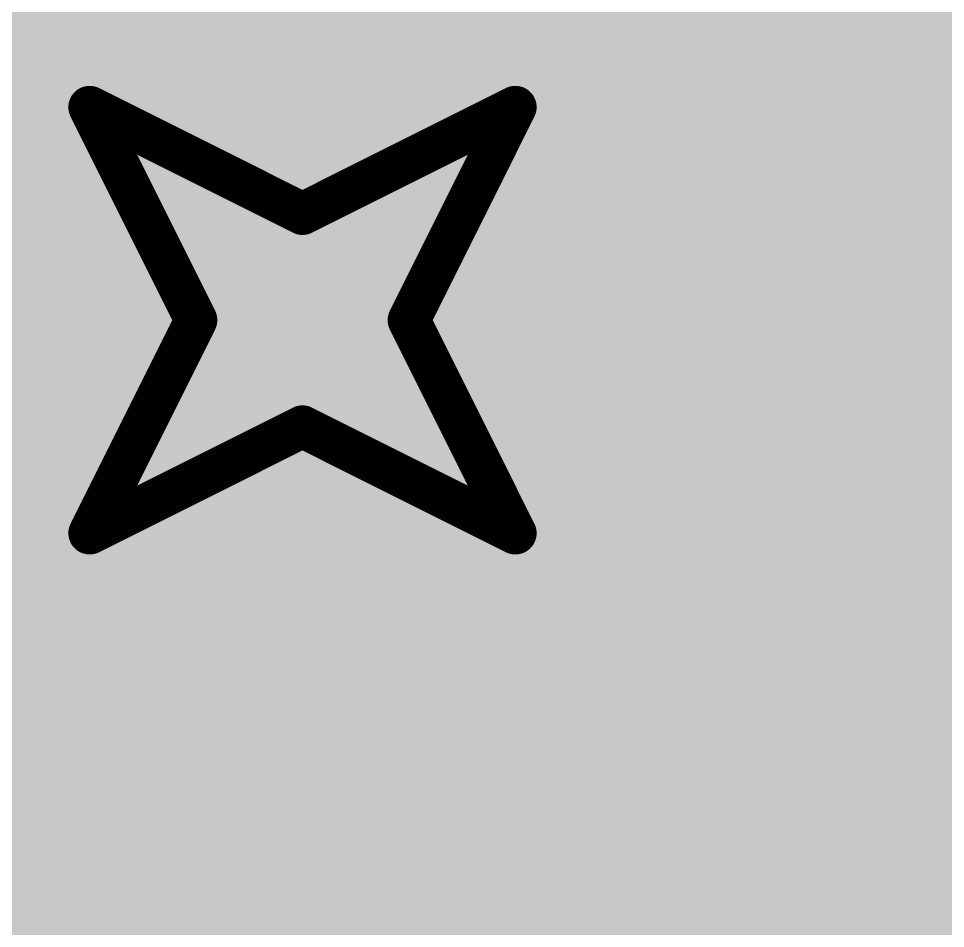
# Model space of a CAD drawing. Header units: inches. Extents: x -2 to 343, y -53 to 63.
# Drawn here: x 47.54 to 48.646, y -28.335 to -27.25 of the extents above; entities that cross this region are included whole.
import ezdxf

# ---------------------------------------------------------------- set-up
doc = ezdxf.new("R2010")
doc.units = ezdxf.units.IN
for name, color, linetype in [('Board Outline', 216, 'Continuous'), ('Bottom Layer', 5, 'Continuous'), ('Drill Drawing', 1, 'Continuous'), ('Top Layer', 1, 'Continuous'), ('Via Holes', 16, 'Continuous')]:
    doc.layers.add(name, color=color, linetype=linetype)

msp = doc.modelspace()

# ---------------------------------------------------------------- hatches: boundary and pattern name
at = {"layer": 'Bottom Layer'}
msp.add_hatch(color=5, dxfattribs=at).paths.add_polyline_path([(49.7332, -28.3718), (48.133, -28.3718), (45.6225, -30.8823), (45.5933, -30.8745), (45.1904, -30.8214), (44.784, -30.8214), (44.3811, -30.8745), (43.9886, -30.9797), (43.6132, -31.1352), (43.2612, -31.3383), (42.9388, -31.5857), (42.6515, -31.8731), (42.4041, -32.1955), (42.2009, -32.5474), (42.0454, -32.9228), (41.9402, -33.3154), (41.8872, -33.7182), (41.8872, -34.1246), (41.9402, -34.5275), (41.9481, -34.5567), (41.9481, -37.8206), (37.4142, -37.8206), (37.4142, -29.464), (43.3324, -23.5458), (43.3324, -19.3876), (34.0252, -19.3876), (34.0087, -19.3629), (34.0087, -17.7184), (33.9961, -17.6881), (33.9961, -17.566), (33.8741, -17.566), (33.8437, -17.5535), (32.9504, -17.5535), (32.9293, -17.5394), (32.9293, -16.2706), (31.4053, -16.2706), (31.4053, -17.4644), (31.4053, -18.7598), (32.7854, -18.7598), (32.7854, -19.3629), (32.7689, -19.3876), (28.7637, -19.3876), (28.7637, -17.7184), (30.2514, -17.7184), (30.2514, -11.684), (49.7332, -11.684)])
h = msp.add_hatch(color=5, dxfattribs=at)
edge = h.paths.add_edge_path()
edge.add_arc((47.879, -27.6098), 0.3, 0, 360)
at = {"layer": 'Top Layer'}
h = msp.add_hatch(color=1, dxfattribs=at)
h.paths.add_polyline_path([(51.5725, -27.8554), (50.1473, -27.8554), (50.1473, -29.206), (51.5725, -29.206), (51.5747, -29.3829), (51.5747, -34.9885), (48.3616, -38.2016), (34.8234, -38.2016), (34.8234, -34.5715), (39.3214, -30.0735), (42.7952, -30.0735), (42.9118, -30.0251), (42.9145, -30.0225), (42.9628, -29.9058), (42.9628, -28.7655), (42.9502, -28.7352), (42.9502, -28.6131), (43.0693, -28.494), (43.0693, -27.254), (45.4634, -27.254), (45.4937, -27.2414), (45.6158, -27.2414), (45.6158, -27.1193), (45.6284, -27.089), (45.6284, -24.61), (45.58, -24.4934), (43.1696, -22.083), (43.053, -22.0346), (40.8318, -22.0346), (40.7496, -21.8568), (40.8106, -21.7851), (51.5725, -21.7851)])
h.paths.add_polyline_path([(45.1904, -30.8214), (44.784, -30.8214), (44.3811, -30.8745), (43.9886, -30.9797), (43.6132, -31.1352), (43.2612, -31.3383), (42.9388, -31.5857), (42.6515, -31.8731), (42.4041, -32.1955), (42.2009, -32.5474), (42.0454, -32.9228), (41.9402, -33.3154), (41.8872, -33.7182), (41.8872, -34.1246), (41.9402, -34.5275), (42.0454, -34.92), (42.2009, -35.2955), (42.4041, -35.6474), (42.6515, -35.9698), (42.9388, -36.2571), (43.2612, -36.5045), (43.6132, -36.7077), (43.9886, -36.8632), (44.3811, -36.9684), (44.784, -37.0214), (45.1904, -37.0214), (45.5933, -36.9684), (45.9858, -36.8632), (46.3612, -36.7077), (46.7132, -36.5045), (47.0356, -36.2571), (47.3229, -35.9698), (47.5703, -35.6474), (47.7735, -35.2955), (47.929, -34.92), (48.0342, -34.5275), (48.0872, -34.1246), (48.0872, -33.7182), (48.0342, -33.3154), (47.929, -32.9228), (47.7735, -32.5474), (47.5703, -32.1955), (47.3229, -31.8731), (47.0356, -31.5857), (46.7132, -31.3383), (46.3612, -31.1352), (45.9858, -30.9797), (45.5933, -30.8745)], flags=0)
h = msp.add_hatch(color=1, dxfattribs=at)
edge = h.paths.add_edge_path()
edge.add_arc((47.879, -27.6098), 0.3, 0, 360)
at = {"layer": 'Via Holes'}
h = msp.add_hatch(color=7, dxfattribs=at)
edge = h.paths.add_edge_path()
edge.add_arc((47.879, -27.6098), 0.15, 0, 360)

# ---------------------------------------------------------------- linework, layer by layer
at = {"layer": 'Board Outline'}
msp.add_lwpolyline([(49.772, 6.3476, 0.254, 0.254, -0.6504), (32.1175, -53.0547, 0.254, 0.254, 0)], format="xyseb", dxfattribs=at)
at = {"layer": 'Drill Drawing'}
for points in [[(47.625, -27.3558, 0.0508, 0.0508, 0), (47.879, -27.4828, 0.0508, 0.0508, 0)], [(47.625, -27.3558, 0.0508, 0.0508, 0), (47.752, -27.6098, 0.0508, 0.0508, 0)], [(47.879, -27.4828, 0.0508, 0.0508, 0), (48.133, -27.3558, 0.0508, 0.0508, 0)], [(48.006, -27.6098, 0.0508, 0.0508, 0), (48.133, -27.3558, 0.0508, 0.0508, 0)], [(47.625, -27.8638, 0.0508, 0.0508, 0), (47.752, -27.6098, 0.0508, 0.0508, 0)], [(48.006, -27.6098, 0.0508, 0.0508, 0), (48.133, -27.8638, 0.0508, 0.0508, 0)], [(47.625, -27.8638, 0.0508, 0.0508, 0), (47.879, -27.7368, 0.0508, 0.0508, 0)], [(47.879, -27.7368, 0.0508, 0.0508, 0), (48.133, -27.8638, 0.0508, 0.0508, 0)]]:
    msp.add_lwpolyline(points, format="xyseb", dxfattribs=at)
for points in [[(47.6123, -27.3558, 0.0254, 0.0254, 1), (47.6377, -27.3558, 0.0254, 0.0254, 1)], [(47.6123, -27.3558, 0.0254, 0.0254, 1), (47.6377, -27.3558, 0.0254, 0.0254, 1)], [(48.1203, -27.3558, 0.0254, 0.0254, 1), (48.1457, -27.3558, 0.0254, 0.0254, 1)], [(48.1203, -27.3558, 0.0254, 0.0254, 1), (48.1457, -27.3558, 0.0254, 0.0254, 1)], [(47.8663, -27.4828, 0.0254, 0.0254, 1), (47.8917, -27.4828, 0.0254, 0.0254, 1)], [(47.8663, -27.4828, 0.0254, 0.0254, 1), (47.8917, -27.4828, 0.0254, 0.0254, 1)], [(47.7393, -27.6098, 0.0254, 0.0254, 1), (47.7647, -27.6098, 0.0254, 0.0254, 1)], [(47.7393, -27.6098, 0.0254, 0.0254, 1), (47.7647, -27.6098, 0.0254, 0.0254, 1)], [(47.9933, -27.6098, 0.0254, 0.0254, 1), (48.0187, -27.6098, 0.0254, 0.0254, 1)], [(47.9933, -27.6098, 0.0254, 0.0254, 1), (48.0187, -27.6098, 0.0254, 0.0254, 1)], [(47.8663, -27.7368, 0.0254, 0.0254, 1), (47.8917, -27.7368, 0.0254, 0.0254, 1)], [(47.8663, -27.7368, 0.0254, 0.0254, 1), (47.8917, -27.7368, 0.0254, 0.0254, 1)], [(47.6123, -27.8638, 0.0254, 0.0254, 1), (47.6377, -27.8638, 0.0254, 0.0254, 1)], [(47.6123, -27.8638, 0.0254, 0.0254, 1), (47.6377, -27.8638, 0.0254, 0.0254, 1)], [(48.1203, -27.8638, 0.0254, 0.0254, 1), (48.1457, -27.8638, 0.0254, 0.0254, 1)], [(48.1203, -27.8638, 0.0254, 0.0254, 1), (48.1457, -27.8638, 0.0254, 0.0254, 1)]]:
    msp.add_lwpolyline(points, format="xyseb", close=True, dxfattribs=at)

doc.saveas('drawing.dxf')
